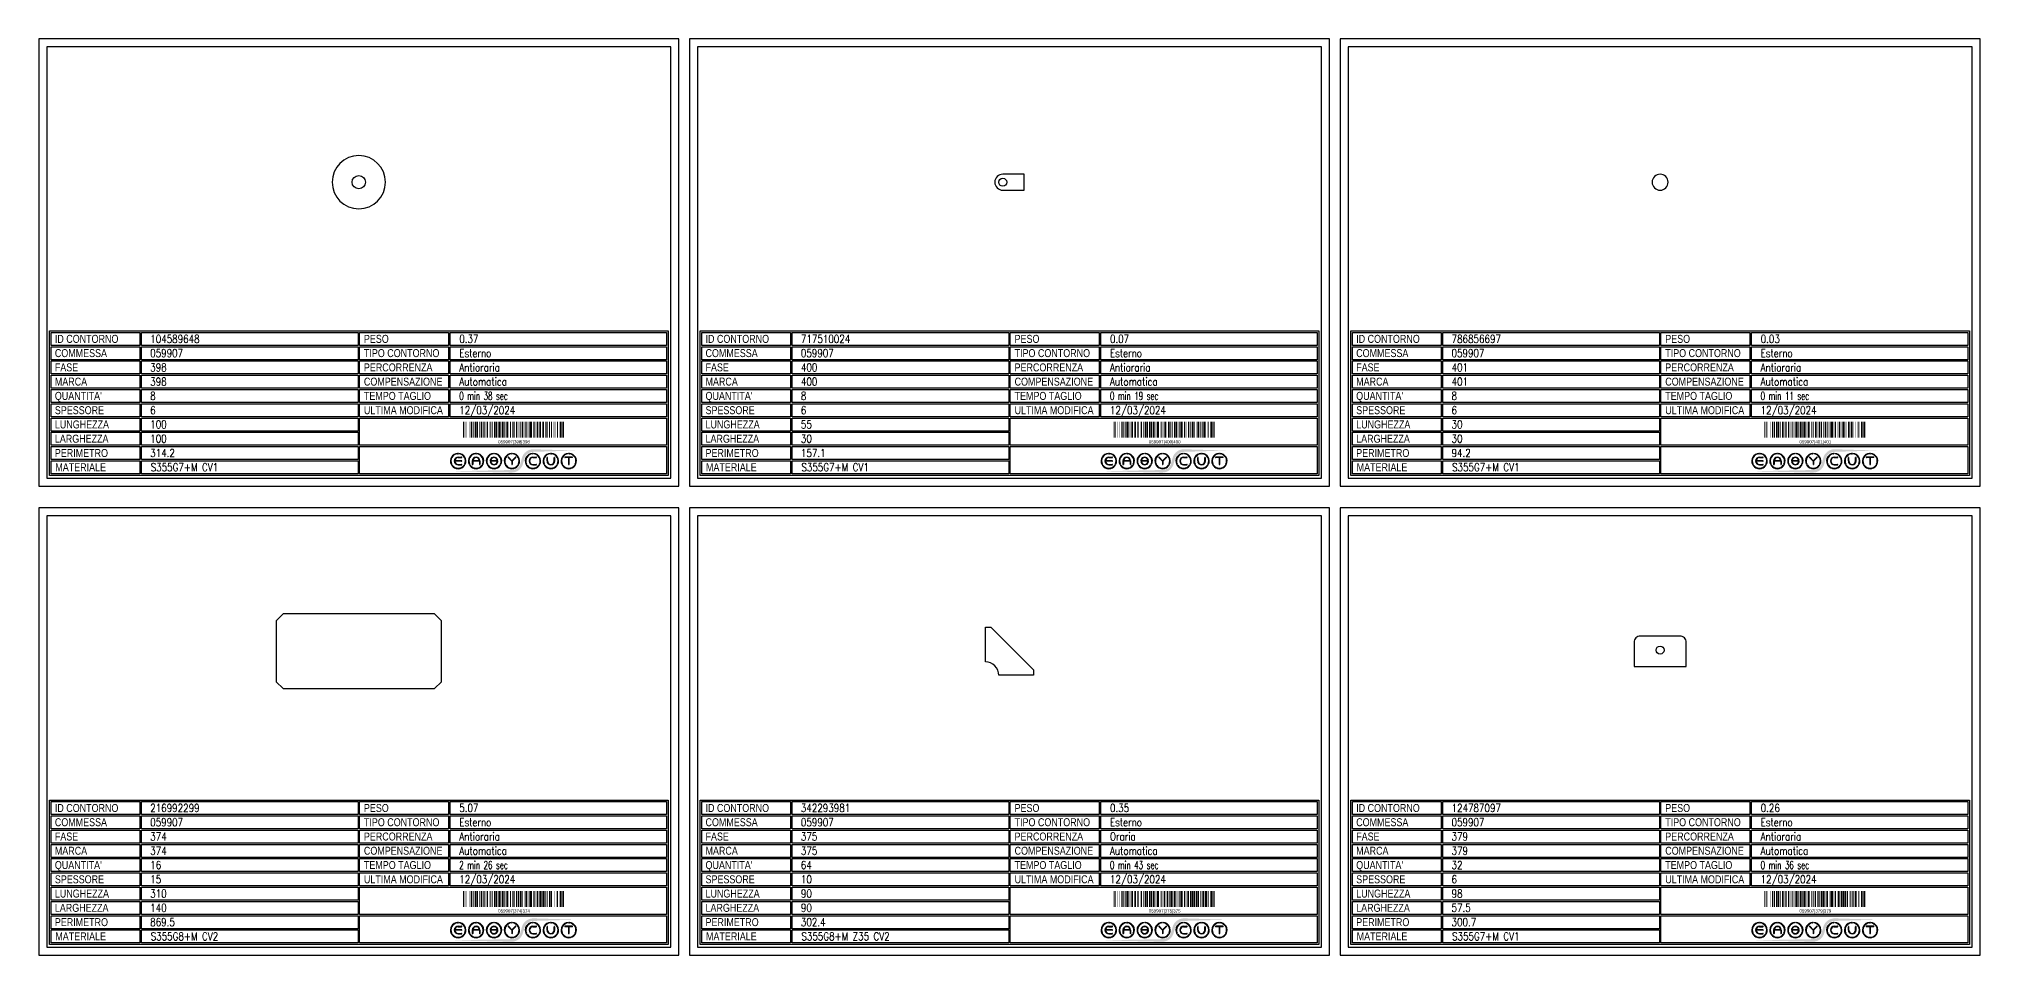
# Model space of a CAD drawing. Header units: millimetres. Extents: x 28039 to 145264, y 9873 to 40131.
# Drawn here: x 28039 to 31679, y 30313 to 32032 of the extents above; entities that cross this region are included whole.
import ezdxf
from ezdxf.enums import TextEntityAlignment as Align

# ---------------------------------------------------------------- set-up
doc = ezdxf.new("R2010")
doc.units = ezdxf.units.MM
doc.styles.add('EasyCutStyle', font='romans.shx', dxfattribs={"width": 0.8})
doc.styles.add('EasyCutStyle1', font='arial.ttf', dxfattribs={"width": 0.8})

# ---------------------------------------------------------------- blocks, each defined once
blk = doc.blocks.new('*U4')
at = {"color": 5}
blk.add_lwpolyline([(0, 0), (1200, 0), (1200, 839), (0, 839)], close=True, dxfattribs=at)
at = {"color": 7}
blk.add_lwpolyline([(15, 15), (1185, 15), (1185, 824), (15, 824)], close=True, dxfattribs=at)
at = {"color": 253}
blk.add_lwpolyline([(20, 291), (1180, 291), (1180, 20), (20, 20)], close=True, dxfattribs=at)
at = {"color": 2}
for points in [[(23, 288.1), (189.3, 288.1), (189.3, 263.7), (23, 263.7)], [(23, 288.1), (189.3, 288.1), (189.3, 263.7), (23, 263.7)], [(23, 261.4), (189.3, 261.4), (189.3, 237), (23, 237)], [(601.5, 288.1), (767.9, 288.1), (767.9, 263.7), (601.5, 263.7)], [(601.5, 261.4), (767.9, 261.4), (767.9, 237), (601.5, 237)], [(23, 234.6), (189.3, 234.6), (189.3, 210.2), (23, 210.2)], [(601.5, 234.6), (767.9, 234.6), (767.9, 210.2), (601.5, 210.2)], [(23, 207.9), (189.3, 207.9), (189.3, 183.4), (23, 183.4)], [(601.5, 207.9), (767.9, 207.9), (767.9, 183.4), (601.5, 183.4)], [(23, 181.1), (189.3, 181.1), (189.3, 156.7), (23, 156.7)], [(23, 154.3), (189.3, 154.3), (189.3, 129.9), (23, 129.9)], [(601.5, 181.1), (767.9, 181.1), (767.9, 156.7), (601.5, 156.7)], [(601.5, 154.3), (767.9, 154.3), (767.9, 129.9), (601.5, 129.9)], [(23, 127.6), (189.3, 127.6), (189.3, 103.1), (23, 103.1)], [(23, 100.8), (189.3, 100.8), (189.3, 76.4), (23, 76.4)], [(23, 74), (189.3, 74), (189.3, 49.6), (23, 49.6)], [(23, 47.3), (189.3, 47.3), (189.3, 22.9), (23, 22.9)]]:
    blk.add_lwpolyline(points, close=True, dxfattribs=at)
at = {"color": 1}
for points in [[(192.7, 288.1), (598.5, 288.1), (598.5, 263.7), (192.7, 263.7)], [(192.7, 261.4), (598.5, 261.4), (598.5, 237), (192.7, 237)], [(771.3, 288.1), (1177.2, 288.1), (1177.2, 263.7), (771.3, 263.7)], [(771.3, 261.4), (1177.2, 261.4), (1177.2, 237), (771.3, 237)], [(192.7, 234.6), (598.5, 234.6), (598.5, 210.2), (192.7, 210.2)], [(771.3, 234.6), (1177.2, 234.6), (1177.2, 210.2), (771.3, 210.2)], [(192.7, 207.9), (598.5, 207.9), (598.5, 183.4), (192.7, 183.4)], [(771.3, 207.9), (1177.2, 207.9), (1177.2, 183.4), (771.3, 183.4)], [(192.7, 181.1), (598.5, 181.1), (598.5, 156.7), (192.7, 156.7)], [(192.7, 154.3), (598.5, 154.3), (598.5, 129.9), (192.7, 129.9)], [(771.3, 181.1), (1177.2, 181.1), (1177.2, 156.7), (771.3, 156.7)], [(771.3, 154.3), (1177.2, 154.3), (1177.2, 129.9), (771.3, 129.9)], [(192.7, 127.6), (598.5, 127.6), (598.5, 103.1), (192.7, 103.1)], [(601.5, 127.6), (1177.2, 127.6), (1177.2, 76.4), (601.5, 76.4)], [(192.7, 100.8), (598.5, 100.8), (598.5, 76.4), (192.7, 76.4)], [(192.7, 74), (598.5, 74), (598.5, 49.6), (192.7, 49.6)], [(601.5, 74), (1177.2, 74), (1177.2, 22.9), (601.5, 22.9)], [(192.7, 47.3), (598.5, 47.3), (598.5, 22.9), (192.7, 22.9)]]:
    blk.add_lwpolyline(points, close=True, dxfattribs=at)
at = {"color": 161, "style": 'EasyCutStyle1', "width": 0.8}
for s, p in [('COMMESSA', (30.1, 241.9)), ('ID CONTORNO', (30.1, 268.6)), ('TIPO CONTORNO', (609.6, 241.9)), ('PESO', (609.6, 268.6)), ('FASE', (30.1, 215.1)), ('PERCORRENZA', (609.6, 215.1)), ('MARCA', (30.1, 188.4)), ('COMPENSAZIONE', (609.6, 188.4)), ("QUANTITA'", (30.1, 161.6)), ('SPESSORE', (30.1, 134.8)), ('TEMPO TAGLIO', (609.6, 161.6)), ('ULTIMA MODIFICA', (609.6, 134.8)), ('LUNGHEZZA', (30.1, 108.1)), ('LARGHEZZA', (30.1, 81.3)), ('PERIMETRO', (30.1, 54.5)), ('MATERIALE', (31, 27.8))]:
    blk.add_text(s, height=15, dxfattribs=at).set_placement(p)
at = {"style": 'EasyCutStyle'}
for tag, p, width in [('ORDERSHAPE', (208.9, 241.9), 0.8), ('IDSHAPE', (208.9, 268.6), 0.8), ('TYPESHAPE', (788.4, 241.9), 0.8), ('WEIGTHSHAPE', (788.4, 268.6), 0.8), ('PHASESHAPE', (208.9, 215.1), 0.8), ('JOUSHAPE', (788.4, 215.1), 0.8), ('MKSHAPE', (208.9, 188.4), 0.8), ('COMPSHAPE', (788.4, 188.4), 0.8), ('TKSHAPE', (208.9, 134.8), 0.8), ('QTASHAPE', (208.9, 161.6), 0.8), ('TIMECUTSHAPE', (788.4, 161.6), 0.65), ('LASTMODIFYSHAPE', (788.4, 134.8), 0.8), ('LENGTHSHAPE', (208.9, 108.1), 0.8), ('HEIGHTSHAPE', (208.9, 81.3), 0.8), ('PERIMETERSHAPE', (208.9, 54.5), 0.8), ('MATSHAPE', (209.8, 27.8), 0.8)]:
    blk.add_attdef(tag, p, '', height=15, dxfattribs=dict(at, width=width))
blk = doc.blocks.new('Logo')
h = blk.add_hatch(color=256)
h.set_gradient(color1=(255, 0, 0), color2=(255, 255, 0), tint=1)
h.paths.add_polyline_path([(20.5, 4.4, -0.339454), (37.1, 17.2), (118.6, 19.6), (37.1, 22, 0.339454), (15.8, 5.7), (13.2, -4.2, -0.339454), (-3.4, -16.9), (-118.2, -19.3), (-3.4, -21.7, 0.339454), (17.8, -5.4)])
for color, points in [(140, [(-115.9, -5.7, -1), (-116.7, -6.1, -0.520567), (-104.9, 14.3, -1), (-104.9, 13.5, 0.520567)]), (256, [(-97.3, 0.4), (-110, 0.4, -0.394366), (-103.7, 6.3), (-97.3, 6.3, 1), (-97.3, 7.2), (-103.7, 7.2, 1), (-103.7, -7.2), (-97.3, -7.2, 1), (-97.3, -6.3), (-103.7, -6.3, -0.394366), (-110, -0.4), (-97.3, -0.4, 1)]), (140, [(-91.4, -5.7, 1), (-90.6, -6.1, 0.520567), (-102.4, 14.3, 0.916853), (-102.6, 13.5, 0.043377), (-102.5, 13.5, -0.520567)]), (140, [(-82.3, -5.7, -1), (-83.1, -6.1, -0.520567), (-71.3, 14.3, -1), (-71.3, 13.5, 0.520567)]), (140, [(-57.8, -5.7, 1), (-57, -6.1, 0.520567), (-68.8, 14.3, 1), (-68.9, 13.5, -0.520567)]), (140, [(-48.7, -5.7, -1), (-49.5, -6.1, -0.520567), (-37.7, 14.3, -1), (-37.7, 13.5, 0.520567)]), (256, [(-31.2, -0.4, -0.486114), (-30.3, -1.5, -0.776377), (-42.6, -1.6, 1), (-43.4, -1.9, 0.776377), (-29.5, -1.7, 0.486114), (-31.2, 0.4), (-41.8, 0.4, -0.486114), (-42.6, 1.5, -0.776377), (-30.4, 1.6, 1), (-29.5, 1.9, 0.776377), (-43.5, 1.7, 0.486114), (-41.8, -0.4)]), (140, [(-24.2, -5.7, 1), (-23.4, -6.1, 0.520567), (-35.2, 14.3, 1), (-35.3, 13.5, -0.520567)]), (140, [(-15.1, -5.7, -1), (-15.9, -6.1, -0.520567), (-4.1, 14.3, -1), (-4.1, 13.5, 0.520567)]), (256, [(-9.3, 7.1, 1), (-10, 6.5), (-3.3, -0.2), (-3.3, -6.3, 1), (-2.4, -6.3), (-2.4, -0.2), (4.2, 6.5, 1), (3.6, 7.1), (-2.9, 0.6)]), (140, [(9.4, -5.7, 1), (10.2, -6.1, 0.520567), (-1.6, 14.3, 1), (-1.7, 13.5, -0.520567)]), (140, [(24.2, -5.7, -1), (23.4, -6.1, -0.520567), (35.2, 14.3, -1), (35.3, 13.5, 0.520567)]), (256, [(36.5, -7.2), (42.8, -7.2, 1), (42.8, -6.3), (36.5, -6.3, -1), (36.5, 6.3), (42.8, 6.3, 1), (42.8, 7.2), (36.5, 7.2, 1)]), (140, [(48.7, -5.7, 1), (49.5, -6.1, 0.520567), (37.7, 14.3, 1), (37.7, 13.5, -0.520567)]), (140, [(57.8, -5.7, -1), (57, -6.1, -0.520567), (68.8, 14.3, -1), (68.9, 13.5, 0.520567)]), (256, [(63.7, 0), (63.7, 6.3, 1), (62.9, 6.3), (62.9, 0, 1), (77.3, 0), (77.3, 6.3, 1), (76.4, 6.3), (76.4, 0, -1)]), (140, [(82.3, -5.7, 1), (83.1, -6.1, 0.520567), (71.3, 14.3, 1), (71.3, 13.5, -0.520567)]), (140, [(91.4, -5.7, -1), (90.6, -6.1, -0.520567), (102.4, 14.3, -1), (102.5, 13.5, 0.520567)]), (256, [(96.9, 7.2, 1), (96.9, 6.3), (103.2, 6.3), (103.2, -6.3, 1), (104.1, -6.3), (104.1, 6.3), (110.4, 6.3, 1), (110.4, 7.2)]), (140, [(115.9, -5.7, 1), (116.7, -6.1, 0.520567), (104.9, 14.3, 1), (104.9, 13.5, -0.520567)]), (140, [(-91.9, -8.3, 1), (-92.6, -7.8, -0.520567), (-114.8, -7.8, 1), (-115.5, -8.3, 0.520567)]), (140, [(-58.3, -8.3, 1), (-59, -7.8, -0.520567), (-81.2, -7.8, 1), (-81.9, -8.3, 0.520567)]), (140, [(-24.7, -8.3, 1), (-25.4, -7.8, -0.520567), (-47.6, -7.8, 1), (-48.3, -8.3, 0.520567)]), (140, [(8.9, -8.3, 1), (8.2, -7.8, -0.520567), (-14, -7.8, 1), (-14.7, -8.3, 0.520567)]), (140, [(48.3, -8.3, 1), (47.6, -7.8, -0.520567), (25.4, -7.8, 1), (24.7, -8.3, 0.520567)]), (140, [(81.9, -8.3, 1), (81.2, -7.8, -0.520567), (59, -7.8, 1), (58.3, -8.3, 0.520567)]), (140, [(115.5, -8.3, 1), (114.8, -7.8, -0.520567), (92.6, -7.8, 1), (91.9, -8.3, 0.520567)])]:
    blk.add_hatch(color=color).paths.add_polyline_path(points)
h = blk.add_hatch(color=256)
h.paths.add_polyline_path([(-63.7, -0.4), (-63.7, -6.3, 1), (-62.9, -6.3), (-62.9, 0, 1), (-77.3, 0), (-77.3, -6.3, 1), (-76.4, -6.3), (-76.4, -0.4)])
h.paths.add_polyline_path([(-76.4, 0.4, -0.933992), (-63.8, 0.4)], flags=16)
for p, q in [((-97.3, 0.4), (-110, 0.4)), ((-103.7, 7.2), (-97.3, 7.2)), ((-103.7, 6.3), (-97.3, 6.3)), ((-77.3, 0), (-77.3, -6.3)), ((-63.8, 0.4), (-76.4, 0.4)), ((-62.9, 0), (-62.9, -6.3)), ((-31.2, 0.4), (-41.8, 0.4)), ((-3.3, -0.2), (-10, 6.5)), ((-2.9, 0.6), (-9.3, 7.1)), ((-2.9, 0.6), (3.6, 7.1)), ((-2.4, -0.2), (4.2, 6.5)), ((36.5, 7.2), (42.8, 7.2)), ((36.5, 6.3), (42.8, 6.3)), ((62.9, 0), (62.9, 6.3)), ((63.7, 0), (63.7, 6.3)), ((76.4, 0), (76.4, 6.3)), ((77.3, 0), (77.3, 6.3)), ((110.4, 7.2), (96.9, 7.2)), ((103.2, 6.3), (96.9, 6.3)), ((103.2, 6.3), (103.2, -6.3)), ((104.1, 6.3), (104.1, -6.3)), ((110.4, 6.3), (104.1, 6.3)), ((-97.3, -0.4), (-110, -0.4)), ((-103.7, -6.3), (-97.3, -6.3)), ((-103.7, -7.2), (-97.3, -7.2)), ((-76.4, -0.4), (-76.4, -6.3)), ((-63.7, -0.4), (-76.4, -0.4)), ((-63.7, -0.4), (-63.7, -6.3)), ((-31.2, -0.4), (-41.8, -0.4)), ((-3.3, -0.2), (-3.3, -6.3)), ((-2.4, -0.2), (-2.4, -6.3)), ((36.5, -6.3), (42.8, -6.3)), ((36.5, -7.2), (42.8, -7.2))]:
    blk.add_line(p, q)
at = {"color": 140}
for centre, radius, start, end in [((-103.7, 0), 14.4, 95, 205), ((-103.7, 0), 13.5, 95, 205), ((-104.9, 13.9), 0.432, 275, 95), ((-102.5, 13.9), 0.432, 85, 265), ((-103.7, 0), 13.5, 335, 85), ((-103.7, 0), 14.4, 335, 85), ((-70.1, 0), 14.4, 95, 205), ((-70.1, 0), 13.5, 95, 205), ((-71.3, 13.9), 0.432, 275, 95), ((-68.9, 13.9), 0.432, 85, 265), ((-70.1, 0), 13.5, 335, 85), ((-70.1, 0), 14.4, 335, 85), ((-36.5, 0), 14.4, 95, 205), ((-36.5, 0), 13.5, 95, 205), ((-37.7, 13.9), 0.432, 275, 95), ((-35.3, 13.9), 0.432, 85, 265), ((-36.5, 0), 13.5, 335, 85), ((-36.5, 0), 14.4, 335, 85), ((-2.9, 0), 14.4, 95, 205), ((-2.9, 0), 13.5, 95, 205), ((-4.1, 13.9), 0.432, 275, 95), ((-1.7, 13.9), 0.432, 85, 265), ((-2.9, 0), 13.5, 335, 85), ((-2.9, 0), 14.4, 335, 85), ((36.5, 0), 14.4, 95, 205), ((36.5, 0), 13.5, 95, 205), ((35.3, 13.9), 0.432, 275, 95), ((37.7, 13.9), 0.432, 85, 265), ((36.5, 0), 14.4, 335, 85), ((36.5, 0), 13.5, 335, 85), ((70.1, 0), 14.4, 95, 205), ((70.1, 0), 13.5, 95, 205), ((68.9, 13.9), 0.432, 275, 95), ((71.3, 13.9), 0.432, 85, 265), ((70.1, 0), 14.4, 335, 85), ((70.1, 0), 13.5, 335, 85), ((103.7, 0), 14.4, 95, 205), ((103.7, 0), 13.5, 95, 205), ((102.5, 13.9), 0.432, 275, 95), ((104.9, 13.9), 0.432, 85, 265), ((103.7, 0), 14.4, 335, 85), ((103.7, 0), 13.5, 335, 85), ((-116.3, -5.9), 0.432, 205, 25), ((-115.1, -8), 0.432, 35, 215), ((-103.7, 0), 14.4, 215, 325), ((-103.7, 0), 13.5, 215, 325), ((-92.2, -8), 0.432, 325, 145), ((-91, -5.9), 0.432, 155, 335), ((-82.7, -5.9), 0.432, 205, 25), ((-81.5, -8), 0.432, 35, 215), ((-70.1, 0), 14.4, 215, 325), ((-70.1, 0), 13.5, 215, 325), ((-58.6, -8), 0.432, 325, 145), ((-57.4, -5.9), 0.432, 155, 335), ((-49.1, -5.9), 0.432, 205, 25), ((-47.9, -8), 0.432, 35, 215), ((-36.5, 0), 14.4, 215, 325), ((-36.5, 0), 13.5, 215, 325), ((-25, -8), 0.432, 325, 145), ((-23.8, -5.9), 0.432, 155, 335), ((-15.5, -5.9), 0.432, 205, 25), ((-14.3, -8), 0.432, 35, 215), ((-2.9, 0), 14.4, 215, 325), ((-2.9, 0), 13.5, 215, 325), ((8.6, -8), 0.432, 325, 145), ((9.8, -5.9), 0.432, 155, 335), ((23.8, -5.9), 0.432, 205, 25), ((25, -8), 0.432, 35, 215), ((36.5, 0), 14.4, 215, 325), ((36.5, 0), 13.5, 215, 325), ((47.9, -8), 0.432, 325, 145), ((49.1, -5.9), 0.432, 155, 335), ((57.4, -5.9), 0.432, 205, 25), ((58.6, -8), 0.432, 35, 215), ((70.1, 0), 14.4, 215, 325), ((70.1, 0), 13.5, 215, 325), ((81.5, -8), 0.432, 325, 145), ((82.7, -5.9), 0.432, 155, 335), ((91, -5.9), 0.432, 205, 25), ((92.2, -8), 0.432, 35, 215), ((103.7, 0), 14.4, 215, 325), ((103.7, 0), 13.5, 215, 325), ((115.1, -8), 0.432, 325, 145), ((116.3, -5.9), 0.432, 155, 335)]:
    blk.add_arc(centre, radius, start, end, dxfattribs=at)
for centre, radius, start, end in [((-103.7, 0), 7.2, 90, 270), ((-103.7, 0), 6.34, 90, 176.0904), ((-97.3, 6.8), 0.432, 270, 90), ((-97.3, 0), 0.432, 270, 90), ((-70.1, 0), 7.2, 0, 180), ((-70.1, 0), 6.34, 3.9096, 176.0904), ((-36.5, 0), 7.2, 15, 166.2998), ((-41.8, 1.3), 1.73, 166.2998, 270), ((-41.8, 1.3), 0.864, 166.2998, 270), ((-36.5, 0), 6.34, 15, 166.2998), ((-31.2, -1.3), 1.73, 346.2998, 90), ((-29.9, 1.8), 0.432, 195, 15), ((-9.6, 6.8), 0.432, 45, 225), ((3.9, 6.8), 0.432, 315, 135), ((36.5, 0), 7.2, 90, 270), ((36.5, 0), 6.34, 90, 270), ((42.8, 6.8), 0.432, 270, 90), ((63.3, 6.3), 0.432, 0, 180), ((70.1, 0), 7.2, 180, 0), ((70.1, 0), 6.34, 180, 0), ((76.8, 6.3), 0.432, 0, 180), ((96.9, 6.8), 0.432, 90, 270), ((110.4, 6.8), 0.432, 270, 90), ((-103.7, 0), 6.34, 183.9096, 270), ((-97.3, -6.8), 0.432, 270, 90), ((-76.8, -6.3), 0.432, 180, 0), ((-63.3, -6.3), 0.432, 180, 0), ((-43, -1.8), 0.432, 15, 195), ((-36.5, 0), 7.2, 195, 346.2998), ((-36.5, 0), 6.34, 195, 346.2998), ((-31.2, -1.3), 0.864, 346.2998, 90), ((-2.9, -6.3), 0.432, 180, 0), ((42.8, -6.8), 0.432, 270, 90), ((103.7, -6.3), 0.432, 180, 0)]:
    blk.add_arc(centre, radius, start, end)
blk = doc.blocks.new('BARCODE128_216992299', base_point=(28928.8, 30393.4))
at = {"linetype": 'Continuous'}
for points, const_width in [([(28929.8, 30393.4), (28929.8, 30423.4)], 2), ([(28932.3, 30393.4), (28932.3, 30423.4)], 1), ([(28935.3, 30393.4), (28935.3, 30423.4)], 1), ([(28940.3, 30393.4), (28940.3, 30423.4)], 1), ([(28944.3, 30393.4), (28944.3, 30423.4)], 3), ([(28947.8, 30393.4), (28947.8, 30423.4)], 2), ([(28951.8, 30393.4), (28951.8, 30423.4)], 2), ([(28955.3, 30393.4), (28955.3, 30423.4)], 3), ([(28959.3, 30393.4), (28959.3, 30423.4)], 1), ([(28963.3, 30393.4), (28963.3, 30423.4)], 3), ([(28967.3, 30393.4), (28967.3, 30423.4)], 1), ([(28969.8, 30393.4), (28969.8, 30423.4)], 2), ([(28974.3, 30393.4), (28974.3, 30423.4)], 3), ([(28978.3, 30393.4), (28978.3, 30423.4)], 1), ([(28980.8, 30393.4), (28980.8, 30423.4)], 2), ([(28984.3, 30393.4), (28984.3, 30423.4)], 1), ([(28988.3, 30393.4), (28988.3, 30423.4)], 3), ([(28991.8, 30393.4), (28991.8, 30423.4)], 2), ([(28996.3, 30393.4), (28996.3, 30423.4)], 3), ([(28999.8, 30393.4), (28999.8, 30423.4)], 2), ([(29003.3, 30393.4), (29003.3, 30423.4)], 3), ([(29006.3, 30393.4), (29006.3, 30423.4)], 1), ([(29008.3, 30393.4), (29008.3, 30423.4)], 1), ([(29011.8, 30393.4), (29011.8, 30423.4)], 4), ([(29017.8, 30393.4), (29017.8, 30423.4)], 2), ([(29021.3, 30393.4), (29021.3, 30423.4)], 1), ([(29024.3, 30393.4), (29024.3, 30423.4)], 3), ([(29029.3, 30393.4), (29029.3, 30423.4)], 3), ([(29032.8, 30393.4), (29032.8, 30423.4)], 2), ([(29036.3, 30393.4), (29036.3, 30423.4)], 3), ([(29039.8, 30393.4), (29039.8, 30423.4)], 2), ([(29043.3, 30393.4), (29043.3, 30423.4)], 1), ([(29047.3, 30393.4), (29047.3, 30423.4)], 3), ([(29050.3, 30393.4), (29050.3, 30423.4)], 1), ([(29052.3, 30393.4), (29052.3, 30423.4)], 1), ([(29055.8, 30393.4), (29055.8, 30423.4)], 4), ([(29061.8, 30393.4), (29061.8, 30423.4)], 2), ([(29065.3, 30393.4), (29065.3, 30423.4)], 1), ([(29068.3, 30393.4), (29068.3, 30423.4)], 3), ([(29073.3, 30393.4), (29073.3, 30423.4)], 3), ([(29076.8, 30393.4), (29076.8, 30423.4)], 2), ([(29080.3, 30393.4), (29080.3, 30423.4)], 3), ([(29083.8, 30393.4), (29083.8, 30423.4)], 2), ([(29087.3, 30393.4), (29087.3, 30423.4)], 1), ([(29091.3, 30393.4), (29091.3, 30423.4)], 3), ([(29094.8, 30393.4), (29094.8, 30423.4)], 2), ([(29100.3, 30393.4), (29100.3, 30423.4)], 1), ([(29103.3, 30393.4), (29103.3, 30423.4)], 1), ([(29105.8, 30393.4), (29105.8, 30423.4)], 2), ([(29111.3, 30393.4), (29111.3, 30423.4)], 3), ([(29114.3, 30393.4), (29114.3, 30423.4)], 1), ([(29116.8, 30393.4), (29116.8, 30423.4)], 2)]:
    blk.add_lwpolyline(points, dxfattribs=dict(at, const_width=const_width))
blk.add_text('059907|374|374', height=6).set_placement((29024.3, 30382.9), align=Align.CENTER)
blk = doc.blocks.new('BARCODE128_342293981', base_point=(30148.8, 30393.4))
at = {"linetype": 'Continuous'}
for points, const_width in [([(30149.8, 30393.4), (30149.8, 30423.4)], 2), ([(30152.3, 30393.4), (30152.3, 30423.4)], 1), ([(30155.3, 30393.4), (30155.3, 30423.4)], 1), ([(30160.3, 30393.4), (30160.3, 30423.4)], 1), ([(30164.3, 30393.4), (30164.3, 30423.4)], 3), ([(30167.8, 30393.4), (30167.8, 30423.4)], 2), ([(30171.8, 30393.4), (30171.8, 30423.4)], 2), ([(30175.3, 30393.4), (30175.3, 30423.4)], 3), ([(30179.3, 30393.4), (30179.3, 30423.4)], 1), ([(30183.3, 30393.4), (30183.3, 30423.4)], 3), ([(30187.3, 30393.4), (30187.3, 30423.4)], 1), ([(30189.8, 30393.4), (30189.8, 30423.4)], 2), ([(30194.3, 30393.4), (30194.3, 30423.4)], 3), ([(30198.3, 30393.4), (30198.3, 30423.4)], 1), ([(30200.8, 30393.4), (30200.8, 30423.4)], 2), ([(30204.3, 30393.4), (30204.3, 30423.4)], 1), ([(30208.3, 30393.4), (30208.3, 30423.4)], 3), ([(30211.8, 30393.4), (30211.8, 30423.4)], 2), ([(30216.3, 30393.4), (30216.3, 30423.4)], 3), ([(30219.8, 30393.4), (30219.8, 30423.4)], 2), ([(30223.3, 30393.4), (30223.3, 30423.4)], 3), ([(30226.3, 30393.4), (30226.3, 30423.4)], 1), ([(30228.3, 30393.4), (30228.3, 30423.4)], 1), ([(30231.8, 30393.4), (30231.8, 30423.4)], 4), ([(30237.8, 30393.4), (30237.8, 30423.4)], 2), ([(30241.3, 30393.4), (30241.3, 30423.4)], 1), ([(30244.3, 30393.4), (30244.3, 30423.4)], 3), ([(30249.3, 30393.4), (30249.3, 30423.4)], 3), ([(30252.8, 30393.4), (30252.8, 30423.4)], 2), ([(30256.3, 30393.4), (30256.3, 30423.4)], 3), ([(30259.8, 30393.4), (30259.8, 30423.4)], 2), ([(30263.3, 30393.4), (30263.3, 30423.4)], 3), ([(30267.3, 30393.4), (30267.3, 30423.4)], 1), ([(30270.3, 30393.4), (30270.3, 30423.4)], 1), ([(30272.3, 30393.4), (30272.3, 30423.4)], 1), ([(30275.8, 30393.4), (30275.8, 30423.4)], 4), ([(30281.8, 30393.4), (30281.8, 30423.4)], 2), ([(30285.3, 30393.4), (30285.3, 30423.4)], 1), ([(30288.3, 30393.4), (30288.3, 30423.4)], 3), ([(30293.3, 30393.4), (30293.3, 30423.4)], 3), ([(30296.8, 30393.4), (30296.8, 30423.4)], 2), ([(30300.3, 30393.4), (30300.3, 30423.4)], 3), ([(30303.8, 30393.4), (30303.8, 30423.4)], 2), ([(30307.3, 30393.4), (30307.3, 30423.4)], 3), ([(30311.3, 30393.4), (30311.3, 30423.4)], 1), ([(30314.3, 30393.4), (30314.3, 30423.4)], 1), ([(30317.3, 30393.4), (30317.3, 30423.4)], 3), ([(30321.8, 30393.4), (30321.8, 30423.4)], 4), ([(30325.8, 30393.4), (30325.8, 30423.4)], 2), ([(30331.3, 30393.4), (30331.3, 30423.4)], 3), ([(30334.3, 30393.4), (30334.3, 30423.4)], 1), ([(30336.8, 30393.4), (30336.8, 30423.4)], 2)]:
    blk.add_lwpolyline(points, dxfattribs=dict(at, const_width=const_width))
blk.add_text('059907|375|375', height=6).set_placement((30244.3, 30382.9), align=Align.CENTER)
blk = doc.blocks.new('BARCODE128_124787097', base_point=(31368.8, 30393.4))
at = {"linetype": 'Continuous'}
for points, const_width in [([(31369.8, 30393.4), (31369.8, 30423.4)], 2), ([(31372.3, 30393.4), (31372.3, 30423.4)], 1), ([(31375.3, 30393.4), (31375.3, 30423.4)], 1), ([(31380.3, 30393.4), (31380.3, 30423.4)], 1), ([(31384.3, 30393.4), (31384.3, 30423.4)], 3), ([(31387.8, 30393.4), (31387.8, 30423.4)], 2), ([(31391.8, 30393.4), (31391.8, 30423.4)], 2), ([(31395.3, 30393.4), (31395.3, 30423.4)], 3), ([(31399.3, 30393.4), (31399.3, 30423.4)], 1), ([(31403.3, 30393.4), (31403.3, 30423.4)], 3), ([(31407.3, 30393.4), (31407.3, 30423.4)], 1), ([(31409.8, 30393.4), (31409.8, 30423.4)], 2), ([(31414.3, 30393.4), (31414.3, 30423.4)], 3), ([(31418.3, 30393.4), (31418.3, 30423.4)], 1), ([(31420.8, 30393.4), (31420.8, 30423.4)], 2), ([(31424.3, 30393.4), (31424.3, 30423.4)], 1), ([(31428.3, 30393.4), (31428.3, 30423.4)], 3), ([(31431.8, 30393.4), (31431.8, 30423.4)], 2), ([(31436.3, 30393.4), (31436.3, 30423.4)], 3), ([(31439.8, 30393.4), (31439.8, 30423.4)], 2), ([(31443.3, 30393.4), (31443.3, 30423.4)], 3), ([(31446.3, 30393.4), (31446.3, 30423.4)], 1), ([(31448.3, 30393.4), (31448.3, 30423.4)], 1), ([(31451.8, 30393.4), (31451.8, 30423.4)], 4), ([(31457.8, 30393.4), (31457.8, 30423.4)], 2), ([(31461.3, 30393.4), (31461.3, 30423.4)], 1), ([(31464.3, 30393.4), (31464.3, 30423.4)], 3), ([(31469.3, 30393.4), (31469.3, 30423.4)], 3), ([(31472.8, 30393.4), (31472.8, 30423.4)], 2), ([(31476.3, 30393.4), (31476.3, 30423.4)], 3), ([(31480.3, 30393.4), (31480.3, 30423.4)], 3), ([(31484.3, 30393.4), (31484.3, 30423.4)], 1), ([(31486.8, 30393.4), (31486.8, 30423.4)], 2), ([(31490.3, 30393.4), (31490.3, 30423.4)], 1), ([(31492.3, 30393.4), (31492.3, 30423.4)], 1), ([(31495.8, 30393.4), (31495.8, 30423.4)], 4), ([(31501.8, 30393.4), (31501.8, 30423.4)], 2), ([(31505.3, 30393.4), (31505.3, 30423.4)], 1), ([(31508.3, 30393.4), (31508.3, 30423.4)], 3), ([(31513.3, 30393.4), (31513.3, 30423.4)], 3), ([(31516.8, 30393.4), (31516.8, 30423.4)], 2), ([(31520.3, 30393.4), (31520.3, 30423.4)], 3), ([(31524.3, 30393.4), (31524.3, 30423.4)], 3), ([(31528.3, 30393.4), (31528.3, 30423.4)], 1), ([(31530.8, 30393.4), (31530.8, 30423.4)], 2), ([(31534.3, 30393.4), (31534.3, 30423.4)], 1), ([(31536.3, 30393.4), (31536.3, 30423.4)], 1), ([(31539.8, 30393.4), (31539.8, 30423.4)], 4), ([(31545.8, 30393.4), (31545.8, 30423.4)], 2), ([(31551.3, 30393.4), (31551.3, 30423.4)], 3), ([(31554.3, 30393.4), (31554.3, 30423.4)], 1), ([(31556.8, 30393.4), (31556.8, 30423.4)], 2)]:
    blk.add_lwpolyline(points, dxfattribs=dict(at, const_width=const_width))
blk.add_text('059907|379|379', height=6).set_placement((31464.3, 30382.9), align=Align.CENTER)
blk = doc.blocks.new('BARCODE128_104589648', base_point=(28928.8, 31273.4))
at = {"linetype": 'Continuous'}
for points, const_width in [([(28929.8, 31273.4), (28929.8, 31303.4)], 2), ([(28944.3, 31273.4), (28944.3, 31303.4)], 3), ([(28947.8, 31273.4), (28947.8, 31303.4)], 2), ([(28951.8, 31273.4), (28951.8, 31303.4)], 2), ([(28955.3, 31273.4), (28955.3, 31303.4)], 3), ([(28963.3, 31273.4), (28963.3, 31303.4)], 3), ([(28969.8, 31273.4), (28969.8, 31303.4)], 2), ([(28974.3, 31273.4), (28974.3, 31303.4)], 3), ([(28980.8, 31273.4), (28980.8, 31303.4)], 2), ([(28988.3, 31273.4), (28988.3, 31303.4)], 3), ([(28991.8, 31273.4), (28991.8, 31303.4)], 2), ([(28996.3, 31273.4), (28996.3, 31303.4)], 3), ([(28999.8, 31273.4), (28999.8, 31303.4)], 2), ([(29003.3, 31273.4), (29003.3, 31303.4)], 3), ([(29011.8, 31273.4), (29011.8, 31303.4)], 4), ([(29017.8, 31273.4), (29017.8, 31303.4)], 2), ([(29024.3, 31273.4), (29024.3, 31303.4)], 3), ([(29029.3, 31273.4), (29029.3, 31303.4)], 3), ([(29035.8, 31273.4), (29035.8, 31303.4)], 2), ([(29040.3, 31273.4), (29040.3, 31303.4)], 3), ([(29046.8, 31273.4), (29046.8, 31303.4)], 2), ([(29055.8, 31273.4), (29055.8, 31303.4)], 4), ([(29061.8, 31273.4), (29061.8, 31303.4)], 2), ([(29068.3, 31273.4), (29068.3, 31303.4)], 3), ([(29073.3, 31273.4), (29073.3, 31303.4)], 3), ([(29079.8, 31273.4), (29079.8, 31303.4)], 2), ([(29084.3, 31273.4), (29084.3, 31303.4)], 3), ([(29090.8, 31273.4), (29090.8, 31303.4)], 2), ([(29094.8, 31273.4), (29094.8, 31303.4)], 2), ([(29105.8, 31273.4), (29105.8, 31303.4)], 2), ([(29111.3, 31273.4), (29111.3, 31303.4)], 3), ([(29116.8, 31273.4), (29116.8, 31303.4)], 2), ([(28932.3, 31273.4), (28932.3, 31303.4)], 1), ([(28935.3, 31273.4), (28935.3, 31303.4)], 1), ([(28940.3, 31273.4), (28940.3, 31303.4)], 1), ([(28959.3, 31273.4), (28959.3, 31303.4)], 1), ([(28967.3, 31273.4), (28967.3, 31303.4)], 1), ([(28978.3, 31273.4), (28978.3, 31303.4)], 1), ([(28984.3, 31273.4), (28984.3, 31303.4)], 1), ([(29006.3, 31273.4), (29006.3, 31303.4)], 1), ([(29008.3, 31273.4), (29008.3, 31303.4)], 1), ([(29021.3, 31273.4), (29021.3, 31303.4)], 1), ([(29033.3, 31273.4), (29033.3, 31303.4)], 1), ([(29043.3, 31273.4), (29043.3, 31303.4)], 1), ([(29050.3, 31273.4), (29050.3, 31303.4)], 1), ([(29052.3, 31273.4), (29052.3, 31303.4)], 1), ([(29065.3, 31273.4), (29065.3, 31303.4)], 1), ([(29077.3, 31273.4), (29077.3, 31303.4)], 1), ([(29087.3, 31273.4), (29087.3, 31303.4)], 1), ([(29098.3, 31273.4), (29098.3, 31303.4)], 1), ([(29101.3, 31273.4), (29101.3, 31303.4)], 1), ([(29114.3, 31273.4), (29114.3, 31303.4)], 1)]:
    blk.add_lwpolyline(points, dxfattribs=dict(at, const_width=const_width))
blk.add_text('059907|398|398', height=6).set_placement((29024.3, 31262.9), align=Align.CENTER)
blk = doc.blocks.new('BARCODE128_717510024', base_point=(30148.8, 31273.4))
at = {"linetype": 'Continuous'}
for points, const_width in [([(30149.8, 31273.4), (30149.8, 31303.4)], 2), ([(30164.3, 31273.4), (30164.3, 31303.4)], 3), ([(30167.8, 31273.4), (30167.8, 31303.4)], 2), ([(30171.8, 31273.4), (30171.8, 31303.4)], 2), ([(30175.3, 31273.4), (30175.3, 31303.4)], 3), ([(30183.3, 31273.4), (30183.3, 31303.4)], 3), ([(30189.8, 31273.4), (30189.8, 31303.4)], 2), ([(30194.3, 31273.4), (30194.3, 31303.4)], 3), ([(30200.8, 31273.4), (30200.8, 31303.4)], 2), ([(30208.3, 31273.4), (30208.3, 31303.4)], 3), ([(30211.8, 31273.4), (30211.8, 31303.4)], 2), ([(30216.3, 31273.4), (30216.3, 31303.4)], 3), ([(30219.8, 31273.4), (30219.8, 31303.4)], 2), ([(30223.3, 31273.4), (30223.3, 31303.4)], 3), ([(30231.8, 31273.4), (30231.8, 31303.4)], 4), ([(30237.8, 31273.4), (30237.8, 31303.4)], 2), ([(30245.3, 31273.4), (30245.3, 31303.4)], 3), ([(30252.3, 31273.4), (30252.3, 31303.4)], 3), ([(30255.8, 31273.4), (30255.8, 31303.4)], 2), ([(30263.3, 31273.4), (30263.3, 31303.4)], 3), ([(30266.8, 31273.4), (30266.8, 31303.4)], 2), ([(30275.8, 31273.4), (30275.8, 31303.4)], 4), ([(30281.8, 31273.4), (30281.8, 31303.4)], 2), ([(30289.3, 31273.4), (30289.3, 31303.4)], 3), ([(30296.3, 31273.4), (30296.3, 31303.4)], 3), ([(30299.8, 31273.4), (30299.8, 31303.4)], 2), ([(30307.3, 31273.4), (30307.3, 31303.4)], 3), ([(30310.8, 31273.4), (30310.8, 31303.4)], 2), ([(30314.8, 31273.4), (30314.8, 31303.4)], 2), ([(30318.3, 31273.4), (30318.3, 31303.4)], 3), ([(30325.8, 31273.4), (30325.8, 31303.4)], 2), ([(30331.3, 31273.4), (30331.3, 31303.4)], 3), ([(30336.8, 31273.4), (30336.8, 31303.4)], 2), ([(30152.3, 31273.4), (30152.3, 31303.4)], 1), ([(30155.3, 31273.4), (30155.3, 31303.4)], 1), ([(30160.3, 31273.4), (30160.3, 31303.4)], 1), ([(30179.3, 31273.4), (30179.3, 31303.4)], 1), ([(30187.3, 31273.4), (30187.3, 31303.4)], 1), ([(30198.3, 31273.4), (30198.3, 31303.4)], 1), ([(30204.3, 31273.4), (30204.3, 31303.4)], 1), ([(30226.3, 31273.4), (30226.3, 31303.4)], 1), ([(30228.3, 31273.4), (30228.3, 31303.4)], 1), ([(30241.3, 31273.4), (30241.3, 31303.4)], 1), ([(30248.3, 31273.4), (30248.3, 31303.4)], 1), ([(30259.3, 31273.4), (30259.3, 31303.4)], 1), ([(30270.3, 31273.4), (30270.3, 31303.4)], 1), ([(30272.3, 31273.4), (30272.3, 31303.4)], 1), ([(30285.3, 31273.4), (30285.3, 31303.4)], 1), ([(30292.3, 31273.4), (30292.3, 31303.4)], 1), ([(30303.3, 31273.4), (30303.3, 31303.4)], 1), ([(30321.3, 31273.4), (30321.3, 31303.4)], 1), ([(30334.3, 31273.4), (30334.3, 31303.4)], 1)]:
    blk.add_lwpolyline(points, dxfattribs=dict(at, const_width=const_width))
blk.add_text('059907|400|400', height=6).set_placement((30244.3, 31262.9), align=Align.CENTER)
blk = doc.blocks.new('BARCODE128_786856697', base_point=(31368.8, 31273.4))
at = {"linetype": 'Continuous'}
for points, const_width in [([(31369.8, 31273.4), (31369.8, 31303.4)], 2), ([(31384.3, 31273.4), (31384.3, 31303.4)], 3), ([(31387.8, 31273.4), (31387.8, 31303.4)], 2), ([(31391.8, 31273.4), (31391.8, 31303.4)], 2), ([(31395.3, 31273.4), (31395.3, 31303.4)], 3), ([(31403.3, 31273.4), (31403.3, 31303.4)], 3), ([(31409.8, 31273.4), (31409.8, 31303.4)], 2), ([(31414.3, 31273.4), (31414.3, 31303.4)], 3), ([(31420.8, 31273.4), (31420.8, 31303.4)], 2), ([(31428.3, 31273.4), (31428.3, 31303.4)], 3), ([(31431.8, 31273.4), (31431.8, 31303.4)], 2), ([(31436.3, 31273.4), (31436.3, 31303.4)], 3), ([(31439.8, 31273.4), (31439.8, 31303.4)], 2), ([(31443.3, 31273.4), (31443.3, 31303.4)], 3), ([(31451.8, 31273.4), (31451.8, 31303.4)], 4), ([(31457.8, 31273.4), (31457.8, 31303.4)], 2), ([(31465.3, 31273.4), (31465.3, 31303.4)], 3), ([(31472.3, 31273.4), (31472.3, 31303.4)], 3), ([(31475.8, 31273.4), (31475.8, 31303.4)], 2), ([(31483.3, 31273.4), (31483.3, 31303.4)], 3), ([(31487.8, 31273.4), (31487.8, 31303.4)], 2), ([(31495.8, 31273.4), (31495.8, 31303.4)], 4), ([(31501.8, 31273.4), (31501.8, 31303.4)], 2), ([(31509.3, 31273.4), (31509.3, 31303.4)], 3), ([(31516.3, 31273.4), (31516.3, 31303.4)], 3), ([(31519.8, 31273.4), (31519.8, 31303.4)], 2), ([(31527.3, 31273.4), (31527.3, 31303.4)], 3), ([(31531.8, 31273.4), (31531.8, 31303.4)], 2), ([(31534.8, 31273.4), (31534.8, 31303.4)], 2), ([(31545.8, 31273.4), (31545.8, 31303.4)], 2), ([(31551.3, 31273.4), (31551.3, 31303.4)], 3), ([(31556.8, 31273.4), (31556.8, 31303.4)], 2), ([(31372.3, 31273.4), (31372.3, 31303.4)], 1), ([(31375.3, 31273.4), (31375.3, 31303.4)], 1), ([(31380.3, 31273.4), (31380.3, 31303.4)], 1), ([(31399.3, 31273.4), (31399.3, 31303.4)], 1), ([(31407.3, 31273.4), (31407.3, 31303.4)], 1), ([(31418.3, 31273.4), (31418.3, 31303.4)], 1), ([(31424.3, 31273.4), (31424.3, 31303.4)], 1), ([(31446.3, 31273.4), (31446.3, 31303.4)], 1), ([(31448.3, 31273.4), (31448.3, 31303.4)], 1), ([(31461.3, 31273.4), (31461.3, 31303.4)], 1), ([(31468.3, 31273.4), (31468.3, 31303.4)], 1), ([(31479.3, 31273.4), (31479.3, 31303.4)], 1), ([(31490.3, 31273.4), (31490.3, 31303.4)], 1), ([(31492.3, 31273.4), (31492.3, 31303.4)], 1), ([(31505.3, 31273.4), (31505.3, 31303.4)], 1), ([(31512.3, 31273.4), (31512.3, 31303.4)], 1), ([(31523.3, 31273.4), (31523.3, 31303.4)], 1), ([(31540.3, 31273.4), (31540.3, 31303.4)], 1), ([(31543.3, 31273.4), (31543.3, 31303.4)], 1), ([(31554.3, 31273.4), (31554.3, 31303.4)], 1)]:
    blk.add_lwpolyline(points, dxfattribs=dict(at, const_width=const_width))
blk.add_text('059907|401|401', height=6).set_placement((31464.3, 31262.9), align=Align.CENTER)

msp = doc.modelspace()

# ---------------------------------------------------------------- linework, layer by layer
at = {"color": 2, "elevation": 0}
for points in [[(28588.8, 31763.4, 1), (28688.8, 31763.4, 1)], [(29846.3, 31748.4), (29886.3, 31748.4), (29886.3, 31778.4), (29846.3, 31778.4, 0.999772)], [(31063.8, 31763.4, 1), (31093.8, 31763.4, 1)], [(31029.8, 30854.6), (31127.8, 30854.6), (31127.8, 30900.1, 0.414214), (31115.8, 30912.1), (31041.8, 30912.1, 0.414214), (31029.8, 30900.1)]]:
    msp.add_lwpolyline(points, format="xyb", close=True, dxfattribs=at)
at = {"color": 2}
msp.add_lwpolyline([(28483.8, 30826.4), (28496.8, 30813.4), (28780.8, 30813.4), (28793.8, 30826.4), (28793.8, 30940.4), (28780.8, 30953.4), (28496.8, 30953.4), (28483.8, 30940.4)], close=True, dxfattribs=at)
at = {"color": 1, "elevation": 0}
msp.add_lwpolyline([(29813.8, 30863.4), (29813.8, 30928.4), (29823.8, 30928.4), (29903.8, 30848.4), (29903.8, 30838.4), (29838.8, 30838.4, 0.414214)], format="xyb", close=True, dxfattribs=at)
at = {"color": 4}
for centre, radius in [((28638.8, 31763.4, 0), 12.5), ((29846.3, 31763.4, 0), 7.5), ((31078.8, 30885.6, 0), 7.5)]:
    msp.add_circle(centre, radius, dxfattribs=at)

# ---------------------------------------------------------------- block references
for p, values in [((28038.8, 31193.4), {'IDSHAPE': '104589648', 'ORDERSHAPE': '059907', 'PHASESHAPE': '398', 'MKSHAPE': '398', 'TKSHAPE': '6', 'LENGTHSHAPE': '100', 'HEIGHTSHAPE': '100', 'MATSHAPE': 'S355G7+M CV1', 'LASTMODIFYSHAPE': '12/03/2024', 'PERIMETERSHAPE': '314.2', 'WEIGTHSHAPE': '0.37', 'TYPESHAPE': 'Esterno', 'JOUSHAPE': 'Antioraria', 'COMPSHAPE': 'Automatica', 'TIMECUTSHAPE': '0 min 38 sec', 'QTASHAPE': '8'}), ((29258.8, 31193.4), {'IDSHAPE': '717510024', 'ORDERSHAPE': '059907', 'PHASESHAPE': '400', 'MKSHAPE': '400', 'TKSHAPE': '6', 'LENGTHSHAPE': '55', 'HEIGHTSHAPE': '30', 'MATSHAPE': 'S355G7+M CV1', 'LASTMODIFYSHAPE': '12/03/2024', 'PERIMETERSHAPE': '157.1', 'WEIGTHSHAPE': '0.07', 'TYPESHAPE': 'Esterno', 'JOUSHAPE': 'Antioraria', 'COMPSHAPE': 'Automatica', 'TIMECUTSHAPE': '0 min 19 sec', 'QTASHAPE': '8'}), ((30478.8, 31193.4), {'IDSHAPE': '786856697', 'ORDERSHAPE': '059907', 'PHASESHAPE': '401', 'MKSHAPE': '401', 'TKSHAPE': '6', 'LENGTHSHAPE': '30', 'HEIGHTSHAPE': '30', 'MATSHAPE': 'S355G7+M CV1', 'LASTMODIFYSHAPE': '12/03/2024', 'PERIMETERSHAPE': '94.2', 'WEIGTHSHAPE': '0.03', 'TYPESHAPE': 'Esterno', 'JOUSHAPE': 'Antioraria', 'COMPSHAPE': 'Automatica', 'TIMECUTSHAPE': '0 min 11 sec', 'QTASHAPE': '8'}), ((28038.8, 30313.4), {'IDSHAPE': '216992299', 'ORDERSHAPE': '059907', 'PHASESHAPE': '374', 'MKSHAPE': '374', 'TKSHAPE': '15', 'LENGTHSHAPE': '310', 'HEIGHTSHAPE': '140', 'MATSHAPE': 'S355G8+M CV2', 'LASTMODIFYSHAPE': '12/03/2024', 'PERIMETERSHAPE': '869.5', 'WEIGTHSHAPE': '5.07', 'TYPESHAPE': 'Esterno', 'JOUSHAPE': 'Antioraria', 'COMPSHAPE': 'Automatica', 'TIMECUTSHAPE': '2 min 26 sec', 'QTASHAPE': '16'}), ((29258.8, 30313.4), {'IDSHAPE': '342293981', 'ORDERSHAPE': '059907', 'PHASESHAPE': '375', 'MKSHAPE': '375', 'TKSHAPE': '10', 'LENGTHSHAPE': '90', 'HEIGHTSHAPE': '90', 'MATSHAPE': 'S355G8+M Z35 CV2', 'LASTMODIFYSHAPE': '12/03/2024', 'PERIMETERSHAPE': '302.4', 'WEIGTHSHAPE': '0.35', 'TYPESHAPE': 'Esterno', 'JOUSHAPE': 'Oraria', 'COMPSHAPE': 'Automatica', 'TIMECUTSHAPE': '0 min 43 sec', 'QTASHAPE': '64'}), ((30478.8, 30313.4), {'IDSHAPE': '124787097', 'ORDERSHAPE': '059907', 'PHASESHAPE': '379', 'MKSHAPE': '379', 'TKSHAPE': '6', 'LENGTHSHAPE': '98', 'HEIGHTSHAPE': '57.5', 'MATSHAPE': 'S355G7+M CV1', 'LASTMODIFYSHAPE': '12/03/2024', 'PERIMETERSHAPE': '300.7', 'WEIGTHSHAPE': '0.26', 'TYPESHAPE': 'Esterno', 'JOUSHAPE': 'Antioraria', 'COMPSHAPE': 'Automatica', 'TIMECUTSHAPE': '0 min 36 sec', 'QTASHAPE': '32'})]:
    msp.add_blockref('*U4', p).add_auto_attribs(values)
for name, p in [('BARCODE128_104589648', (28834.3, 31283.9)), ('BARCODE128_717510024', (30054.3, 31283.9)), ('BARCODE128_786856697', (31274.3, 31283.9)), ('Logo', (28928.8, 31240.4)), ('Logo', (30148.8, 31240.4)), ('Logo', (31368.8, 31240.4)), ('BARCODE128_216992299', (28834.3, 30403.9)), ('BARCODE128_342293981', (30054.3, 30403.9)), ('BARCODE128_124787097', (31274.3, 30403.9)), ('Logo', (28928.8, 30360.4)), ('Logo', (30148.8, 30360.4)), ('Logo', (31368.8, 30360.4))]:
    msp.add_blockref(name, p)

doc.saveas('drawing.dxf')
